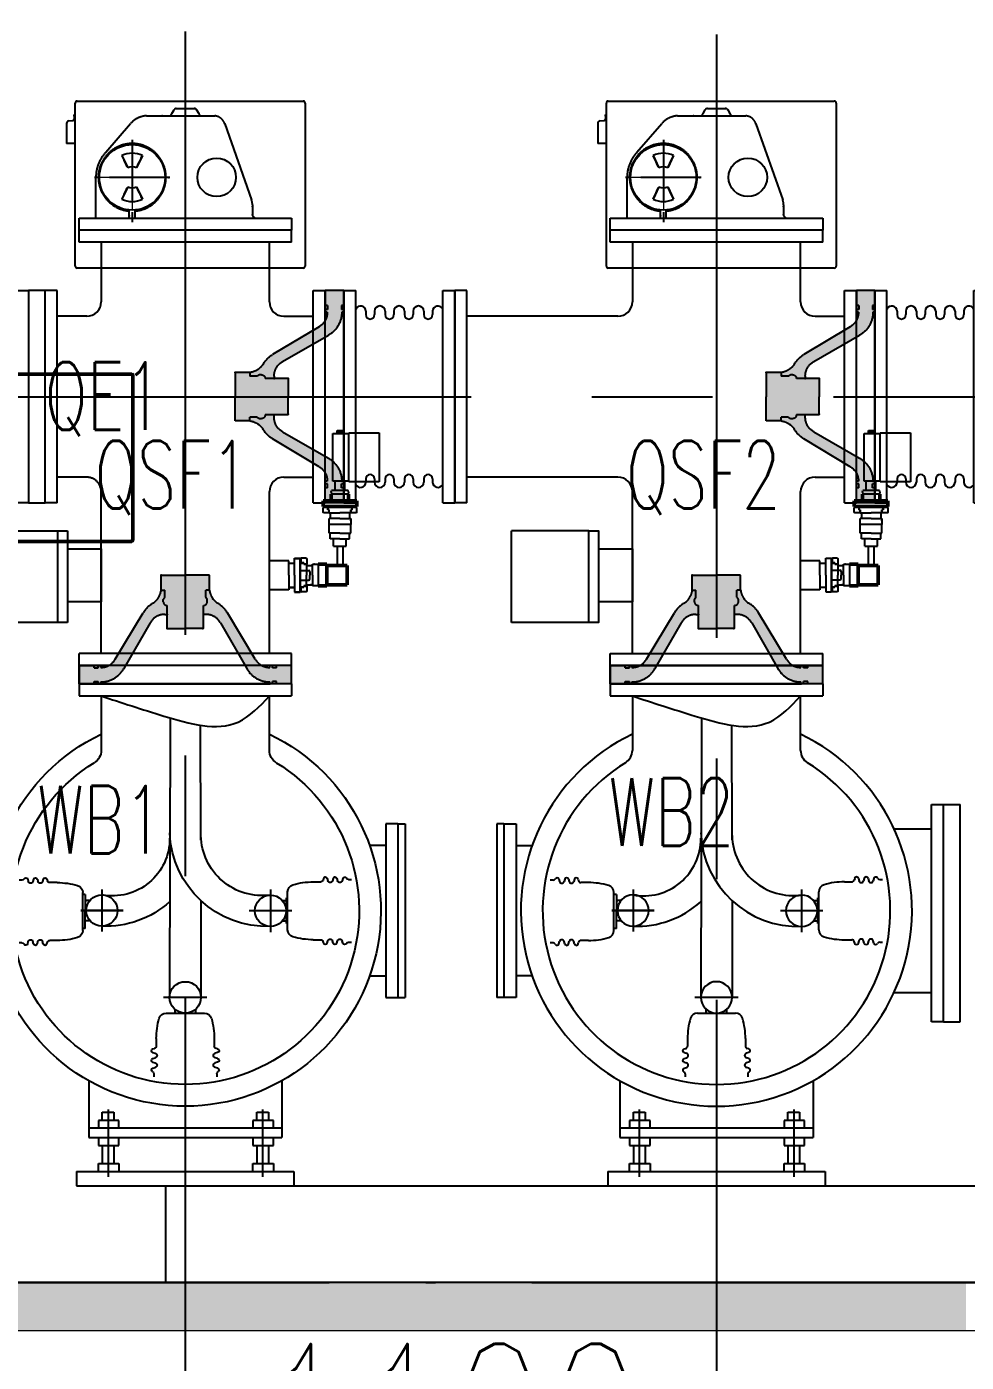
# Model space of a CAD drawing. Extents: x -61205 to 26665, y -81742 to 98141.
# Drawn here: x -38658 to -36712, y -17479 to -14712 of the extents above; entities that cross this region are included whole.
import ezdxf

# ---------------------------------------------------------------- set-up
doc = ezdxf.new("R2010")
doc.units = 0
doc.header["$LTSCALE"] = 1000
doc.header["$MEASUREMENT"] = 0
for name, pattern in [('CENTER', [2, 1.25, -0.25, 0.25, -0.25]), ('DOTE', [2.42, 2, -0.2, 0.02, -0.2]), ('F', [0.75, 0.5, -0.25]), ('G', [2, 1.25, -0.25, 0.25, -0.25])]:
    doc.linetypes.add(name, pattern=pattern)
doc.layers.get('0').update_dxf_attribs({"linetype": 'CONTINUOUS'})
doc.layers.get('DEFPOINTS').update_dxf_attribs({"linetype": 'CONTINUOUS'})
for name, color, linetype in [('01', 7, 'CONTINUOUS'), ('02', 1, 'CONTINUOUS'), ('04', 2, 'F'), ('05', 4, 'G'), ('08', 1, 'CONTINUOUS'), ('09', 3, 'CONTINUOUS'), ('11', 6, 'CONTINUOUS'), ('DOTE', 7, 'CENTER')]:
    doc.layers.add(name, color=color, linetype=linetype)
doc.layers.add('WALL', color=9, linetype='CONTINUOUS', lineweight=13)
doc.styles.add('intecad', font='geditxt.shx', dxfattribs={"width": 0.667, "bigfont": 'hzfs_1.shx'})
doc.dimstyles.new('INTE$0', dxfattribs={"dimscale": 100, "dimtxt": 3.5, "dimasz": 3, "dimexe": 2, "dimexo": 0, "dimgap": 1, "dimtad": 1, "dimdsep": 46, "dimtxsty": 'intecad', "dimcen": 0, "dimclrd": 7, "dimclre": 7, "dimclrt": 6, "dimadec": 0, "dimazin": 2, "dimtp": 0.1, "dimtm": 0.1, "dimtfac": 0.71, "dimtix": 1, "dimtmove": 0, "dimatfit": 3, "dimfxl": 1, "dimlwd": -1, "dimlwe": -1, "dimarcsym": 0})

# ---------------------------------------------------------------- blocks, each defined once
blk = doc.blocks.new('*D198')
at = {"layer": '08', "color": 7, "transparency": 16777216}
for p, q in [((-37229.8, -17206.9), (-37229.8, -18090.8)), ((-35195.8, -17206.9), (-35195.8, -18090.8)), ((-36929.8, -17890.8), (-35495.8, -17890.8))]:
    blk.add_line(p, q, dxfattribs=at)
for points in [[(-36929.8, -17840.8), (-36929.8, -17940.8), (-37229.8, -17890.8)], [(-35495.8, -17840.8), (-35495.8, -17940.8), (-35195.8, -17890.8)]]:
    blk.add_solid(points, dxfattribs=at)
at = {"layer": 'DEFPOINTS', "color": 0, "transparency": 16777216}
for p in [(-37229.8, -17206.9, 0), (-35195.8, -17206.9, 0), (-35195.8, -17890.8)]:
    blk.add_point(p, dxfattribs=at)
at = {"layer": '08', "color": 6, "transparency": 16777216, "insert": (-36212.8, -17615.8), "char_height": 350, "attachment_point": 5, "style": 'intecad'}
blk.add_mtext('2034', dxfattribs=at)
blk = doc.blocks.new('共箱母线不带表2')
blk.add_open_spline([(-174.2, -63), (-132.2, -76.8), (-42.9, -106.1), (96.7, -145.8), (154, -84.6), (174.2, -63)], degree=3, knots=[0, 0, 0, 0, 136.508271, 290.774183, 375.046101, 375.046101, 375.046101, 375.046101])
at = {"layer": '01'}
for p, q in [((220, 0), (-220, 0)), ((-220, 0), (-220, -38)), ((220, -38), (220, 0)), ((-220, -38), (-176.1, -38)), ((-220, -38), (-220, -63)), ((-176.1, -38), (176.1, -38)), ((-24.5, -38), (24.5, -38)), ((220, -38), (176.1, -38)), ((220, -38), (220, -63)), ((-220, -63), (0, -63)), ((-174.2, -63), (-174.2, -175.7)), ((0, -63), (220, -63)), ((174.2, -175.7), (174.2, -63)), ((-31.3, -108.5), (-32.5, -687.5)), ((32.4, -361.8), (31.5, -123.6)), ((445, -288), (470, -288)), ((445, -508), (445, -288)), ((470, -288), (505, -288)), ((470, -508), (470, -288)), ((505, -508), (505, -288)), ((-455, -328), (-455, -688)), ((-440, -328), (-455, -328)), ((-440, -328), (-415, -328)), ((-440, -328), (-440, -688)), ((-415, -328), (-415, -688)), ((367.6, -338), (445, -338)), ((440, -338), (445, -338)), ((-415, -373), (-381.8, -373)), ((-326.4, -442.6), (-325.1, -447.5)), ((-314.2, -442.6), (-315.5, -447.5)), ((-306.4, -442.6), (-305.1, -447.5)), ((-294.2, -442.6), (-295.5, -447.5)), ((-286.4, -442.6), (-285.6, -446)), ((286.2, -441.1), (285.3, -444.4)), ((293.9, -441.1), (295.2, -445.9)), ((306.2, -441.1), (304.8, -445.9)), ((313.9, -441.1), (315.2, -445.9)), ((326.2, -441.1), (324.8, -445.9)), ((-338.4, -444.7), (-344.2, -444.7)), ((-265.3, -449.7), (-280.7, -449.7)), ((-212.3, -549.2), (-212.3, -470.1)), ((212, -547.6), (212, -468.6)), ((265, -448.1), (280.4, -448.1)), ((338.1, -443.1), (343.9, -443.1)), ((-207.3, -474.7), (-212.3, -474.7)), ((-207.3, -474.7), (-207.3, -509.7)), ((-197.5, -486.6), (-205.2, -486.6)), ((32.3, -487.2), (32.5, -687.5)), ((201.2, -487.1), (208.9, -487.1)), ((208.9, -481.5), (208.9, -534.7)), ((-207.3, -544.7), (-207.3, -509.7)), ((445, -738), (445, -508)), ((470, -738), (470, -508)), ((505, -738), (505, -508)), ((-207.3, -544.7), (-212.3, -544.7)), ((-198.2, -528.6), (-205.2, -528.6)), ((201.2, -529.1), (208.9, -529.1)), ((-338.4, -574.7), (-344.2, -574.7)), ((-326.4, -576.7), (-325.1, -571.8)), ((-314.2, -576.7), (-315.5, -571.8)), ((-306.4, -576.7), (-305.1, -571.8)), ((-294.2, -576.7), (-295.5, -571.8)), ((-286.4, -576.7), (-285.6, -573.4)), ((-265.3, -569.7), (-280.7, -569.7)), ((265, -568.1), (280.4, -568.1)), ((286.2, -575.1), (285.3, -571.8)), ((293.9, -575.1), (295.2, -570.3)), ((306.2, -575.1), (304.8, -570.3)), ((313.9, -575.1), (315.2, -570.3)), ((326.2, -575.1), (324.8, -570.3)), ((338.1, -573.1), (343.9, -573.1)), ((-381.8, -643), (-415, -643)), ((-440, -688), (-455, -688)), ((-415, -688), (-440, -688)), ((445, -678), (367.6, -678)), ((445, -678), (440, -678)), ((-21, -720), (-21, -712.3)), ((21, -712.3), (21, -720)), ((-39.6, -720), (39.5, -720)), ((-26.7, -720), (-21, -720)), ((-21, -720), (21, -720)), ((21, -720), (26.6, -720)), ((470, -738), (445, -738)), ((470, -738), (505, -738)), ((-60, -773), (-60, -788.4)), ((60, -773), (60, -788.4)), ((-67.1, -794.1), (-63.7, -793.2)), ((-67.1, -801.9), (-62.2, -803.2)), ((67, -801.9), (62.1, -803.2)), ((67, -794.1), (63.7, -793.2)), ((-67.1, -814.1), (-62.2, -812.8)), ((-67.1, -821.9), (-62.2, -823.2)), ((67, -814.1), (62.1, -812.8)), ((67, -821.9), (62.1, -823.2)), ((-67.1, -834.1), (-62.2, -832.8)), ((-65, -846.1), (-65, -851.9)), ((67, -834.1), (62.1, -832.8)), ((65, -846.1), (65, -851.9)), ((-200, -860.2), (-200, -978)), ((200, -860.2), (200, -978)), ((-172.1, -942.7), (-172.1, -925.2)), ((-172.1, -925.2), (-147.9, -925.2)), ((-147.9, -925.2), (-147.9, -942.7)), ((147.9, -925.2), (172.1, -925.2)), ((147.9, -942.7), (147.9, -925.2)), ((172.1, -925.2), (172.1, -942.7)), ((-200, -958), (200, -958)), ((-180, -942.7), (-180, -958)), ((-137.6, -942.7), (-180, -942.7)), ((-137.6, -958), (-137.6, -942.7)), ((182.4, -942.7), (140, -942.7)), ((140, -942.7), (140, -958)), ((182.4, -958), (182.4, -942.7)), ((-200, -978), (200, -978)), ((-180, -978), (-180, -994.1)), ((-180, -994.1), (-137.6, -994.1)), ((-172.1, -994.1), (-172.1, -1031.7)), ((-147.9, -994.1), (-147.9, -1031.7)), ((-137.6, -994.1), (-137.6, -978)), ((140, -978), (140, -994.1)), ((140, -994.1), (182.4, -994.1)), ((147.9, -994.1), (147.9, -1031.7)), ((172.1, -994.1), (172.1, -1031.7)), ((182.4, -994.1), (182.4, -978)), ((-225, -1048), (-225, -1078)), ((-225, -1048), (225, -1048)), ((-180, -1048), (-180, -1031.7)), ((-180, -1031.7), (-137.6, -1031.7)), ((-137.6, -1031.7), (-137.6, -1048)), ((140, -1031.7), (182.4, -1031.7)), ((140, -1048), (140, -1031.7)), ((182.4, -1031.7), (182.4, -1048)), ((225, -1048), (225, -1078)), ((-225, -1078), (225, -1078))]:
    blk.add_line(p, q, dxfattribs=at)
for centre, radius, start, end in [((0, -508), 405, 115.4754, 64.5246), ((-204.2, -175.7), 30, 301.5734, 0), ((204.2, -175.7), 30, 180, 238.4266), ((0, -508), 360, 121.5734, 58.4266), ((-150.5, -359.1), 118.1, 259.1532, 0.5522), ((169.2, -339), 201.7, 182.213, 272.0599), ((159.3, -349.9), 126.8, 181.1602, 277.7774), ((-338.4, -439.7), 5, 270, 333.6122), ((-330.3, -443.7), 4, 15, 153.6122), ((-310.3, -443.7), 4, 15, 165), ((-290.3, -443.7), 4, 15, 165), ((290, -442.1), 4, 15, 165), ((310, -442.1), 4, 15, 165), ((330, -442.1), 4, 26.3878, 165), ((338.1, -438.1), 5, 206.3878, 270), ((-320.3, -446.2), 5, 195, 345), ((-300.3, -446.2), 5, 195, 345), ((-280.7, -444.7), 5, 195, 270), ((-265.3, -599.7), 150, 73.6514, 90), ((-227.3, -470.1), 15, 0, 73.6514), ((227, -468.6), 15, 106.3486, 180), ((265, -598.1), 150, 90, 106.3486), ((280.4, -443.1), 5, 270, 345), ((300, -444.6), 5, 195, 345), ((320, -444.6), 5, 195, 345), ((-172.7, -507.6), 32.5, 0, 180), ((-164.8, -343.2), 197.1, 267.6965, 312.1778), ((176.4, -508.1), 32.5, 0, 180), ((-172.7, -507.6), 32.5, 180, 0), ((176.4, -508.1), 32.5, 180, 0), ((-227.3, -549.2), 15, 286.3486, 0), ((227, -547.6), 15, 180, 253.6514), ((-338.4, -579.7), 5, 26.3878, 90), ((-330.3, -575.7), 4, 206.3878, 345), ((-320.3, -573.1), 5, 15, 165), ((-310.3, -575.7), 4, 195, 345), ((-300.3, -573.1), 5, 15, 165), ((-290.3, -575.7), 4, 195, 345), ((-280.7, -574.7), 5, 90, 165), ((-265.3, -419.7), 150, 270, 286.3486), ((265, -418.1), 150, 253.6514, 270), ((280.4, -573.1), 5, 15, 90), ((290, -574.1), 4, 195, 345), ((300, -571.6), 5, 15, 165), ((310, -574.1), 4, 195, 345), ((320, -571.6), 5, 15, 165), ((330, -574.1), 4, 195, 333.6122), ((338.1, -578.1), 5, 90, 153.6122), ((0, -687.5), 32.5, 0, 180), ((0, -687.5), 32.5, 180, 0), ((90, -773), 150, 163.6514, 180), ((-39.6, -735), 15, 90, 163.6514), ((39.5, -735), 15, 16.3486, 90), ((-90, -773), 150, 0, 16.3486), ((-66, -798), 4, 105, 255), ((-65, -788.4), 5, 285, 0), ((65, -788.4), 5, 180, 255), ((66, -798), 4, 285, 75), ((-66, -818), 4, 105, 255), ((-63.5, -808), 5, 285, 75), ((-63.5, -828), 5, 285, 75), ((63.4, -808), 5, 105, 255), ((63.4, -828), 5, 105, 255), ((66, -818), 4, 285, 75), ((-66, -838), 4, 105, 243.6122), ((-70, -846.1), 5, 0, 63.6122), ((70, -846.1), 5, 116.3878, 180), ((66, -838), 4, 296.3878, 75)]:
    blk.add_arc(centre, radius, start, end, dxfattribs=at)
blk.add_point((-205.2, -486.6), dxfattribs=at)
at = {"layer": '05', "ltscale": 100}
for p, q in [((-172.7, -463.8), (-172.7, -551.3)), ((176.4, -464), (176.4, -552.2)), ((-128.9, -507.6), (-216.5, -507.6)), ((-216.5, -507.6), (-128.9, -507.6)), ((220.5, -508.1), (132.4, -508.1)), ((44.9, -687.5), (-45, -687.5)), ((-160, -919.7), (-160, -1059.4)), ((160, -919.7), (160, -1059.4))]:
    blk.add_line(p, q, dxfattribs=at)
blk = doc.blocks.new('共箱母线不带表')
blk.add_spline([(174.2, 445), (44.2, 403.4), (-109.6, 390.9), (-174.2, 445)], degree=3)
at = {"layer": '01'}
for p, q in [((-220, 508), (220, 508)), ((-220, 470), (-220, 508)), ((220, 508), (220, 470)), ((-220, 470), (-220, 445)), ((-220, 470), (-176.1, 470)), ((0, 445), (-220, 445)), ((176.1, 470), (-176.1, 470)), ((-174.2, 332.3), (-174.2, 445)), ((24.5, 470), (-24.5, 470)), ((220, 445), (0, 445)), ((174.2, 445), (174.2, 332.3)), ((220, 470), (176.1, 470)), ((220, 470), (220, 445)), ((31.3, 399.5), (32.5, -179.5)), ((-32.4, 146.2), (-31.5, 384.4)), ((445, 220), (470, 220)), ((445, 0), (445, 220)), ((470, 220), (505, 220)), ((470, 0), (470, 220)), ((505, 0), (505, 220)), ((-455, 180), (-455, -180)), ((-440, 180), (-455, 180)), ((-440, 180), (-415, 180)), ((-440, 180), (-440, -180)), ((-415, 180), (-415, -180)), ((367.6, 170), (445, 170)), ((440, 170), (445, 170)), ((-415, 135), (-381.8, 135)), ((-338.1, 64.9), (-343.9, 64.9)), ((-326.2, 66.9), (-324.8, 62.1)), ((-313.9, 66.9), (-315.2, 62.1)), ((-306.2, 66.9), (-304.8, 62.1)), ((-293.9, 66.9), (-295.2, 62.1)), ((-286.2, 66.9), (-285.3, 63.6)), ((-265, 59.9), (-280.4, 59.9)), ((265.3, 58.3), (280.7, 58.3)), ((286.4, 65.4), (285.6, 62)), ((294.2, 65.4), (295.5, 60.5)), ((306.4, 65.4), (305.1, 60.5)), ((314.2, 65.4), (315.5, 60.5)), ((326.4, 65.4), (325.1, 60.5)), ((338.4, 63.3), (344.2, 63.3)), ((-212, -39.6), (-212, 39.4)), ((207.3, 33.3), (207.3, -1.7)), ((207.3, 33.3), (212.3, 33.3)), ((212.3, -41.2), (212.3, 37.9)), ((-208.9, 26.5), (-208.9, -26.7)), ((-201.2, 20.9), (-208.9, 20.9)), ((-32.3, 20.8), (-32.5, -179.5)), ((197.5, 21.4), (205.2, 21.4)), ((445, -230), (445, 0)), ((470, -230), (470, 0)), ((-201.2, -21.1), (-208.9, -21.1)), ((198.2, -20.6), (205.2, -20.6)), ((207.3, -36.7), (207.3, -1.7)), ((505, -230), (505, 0)), ((207.3, -36.7), (212.3, -36.7)), ((-338.1, -65.1), (-343.9, -65.1)), ((-326.2, -67.1), (-324.8, -62.3)), ((-313.9, -67.1), (-315.2, -62.3)), ((-306.2, -67.1), (-304.8, -62.3)), ((-293.9, -67.1), (-295.2, -62.3)), ((-286.2, -67.1), (-285.3, -63.8)), ((-265, -60.1), (-280.4, -60.1)), ((265.3, -61.7), (280.7, -61.7)), ((286.4, -68.7), (285.6, -65.4)), ((294.2, -68.7), (295.5, -63.8)), ((306.4, -68.7), (305.1, -63.8)), ((314.2, -68.7), (315.5, -63.8)), ((326.4, -68.7), (325.1, -63.8)), ((338.4, -66.7), (344.2, -66.7)), ((-381.8, -135), (-415, -135)), ((-440, -180), (-455, -180)), ((-415, -180), (-440, -180)), ((445, -170), (367.6, -170)), ((445, -170), (440, -170)), ((39.6, -212), (-39.5, -212)), ((-21, -212), (-26.6, -212)), ((-21, -204.3), (-21, -212)), ((21, -212), (-21, -212)), ((21, -212), (21, -204.3)), ((26.7, -212), (21, -212)), ((470, -230), (445, -230)), ((470, -230), (505, -230)), ((-60, -265), (-60, -280.4)), ((60, -265), (60, -280.4)), ((-67, -286.1), (-63.7, -285.2)), ((-67, -293.9), (-62.1, -295.2)), ((67.1, -293.9), (62.2, -295.2)), ((67.1, -286.1), (63.7, -285.2)), ((-67, -306.1), (-62.1, -304.8)), ((-67, -313.9), (-62.1, -315.2)), ((-67, -326.1), (-62.1, -324.8)), ((67.1, -306.1), (62.2, -304.8)), ((67.1, -313.9), (62.2, -315.2)), ((67.1, -326.1), (62.2, -324.8)), ((-200, -352.2), (-200, -470)), ((-65, -338.1), (-65, -343.9)), ((65, -338.1), (65, -343.9)), ((200, -352.2), (200, -470)), ((-182.4, -450), (-182.4, -434.7)), ((-182.4, -434.7), (-140, -434.7)), ((-172.1, -417.2), (-172.1, -434.7)), ((-147.9, -417.2), (-172.1, -417.2)), ((-147.9, -434.7), (-147.9, -417.2)), ((-140, -434.7), (-140, -450)), ((137.6, -434.7), (180, -434.7)), ((137.6, -450), (137.6, -434.7)), ((172.1, -417.2), (147.9, -417.2)), ((147.9, -417.2), (147.9, -434.7)), ((172.1, -434.7), (172.1, -417.2)), ((180, -434.7), (180, -450)), ((200, -450), (-200, -450)), ((200, -470), (-200, -470)), ((-182.4, -486.1), (-182.4, -470)), ((-140, -470), (-140, -486.1)), ((137.6, -486.1), (137.6, -470)), ((180, -470), (180, -486.1)), ((-140, -486.1), (-182.4, -486.1)), ((-172.1, -486.1), (-172.1, -523.7)), ((-147.9, -486.1), (-147.9, -523.7)), ((180, -486.1), (137.6, -486.1)), ((147.9, -486.1), (147.9, -523.7)), ((172.1, -486.1), (172.1, -523.7)), ((-182.4, -523.7), (-182.4, -540)), ((-140, -523.7), (-182.4, -523.7)), ((-140, -540), (-140, -523.7)), ((180, -523.7), (137.6, -523.7)), ((137.6, -523.7), (137.6, -540)), ((180, -540), (180, -523.7)), ((225, -540), (-225, -540)), ((-225, -540), (-225, -570)), ((225, -540), (225, -570)), ((225, -570), (-225, -570))]:
    blk.add_line(p, q, dxfattribs=at)
for centre, radius, start, end in [((0, 0), 405, 115.4754, 64.5246), ((-204.2, 332.3), 30, 301.5734, 0), ((204.2, 332.3), 30, 180, 238.4266), ((0, 0), 360, 121.5734, 58.4266), ((-169.2, 169), 201.7, 267.9401, 357.787), ((-159.3, 158.1), 126.8, 262.2226, 358.8398), ((150.5, 148.9), 118.1, 179.4478, 280.8468), ((-338.1, 69.9), 5, 270, 333.6122), ((-330, 65.9), 4, 15, 153.6122), ((-320, 63.4), 5, 195, 345), ((-310, 65.9), 4, 15, 165), ((-300, 63.4), 5, 195, 345), ((-290, 65.9), 4, 15, 165), ((-280.4, 64.9), 5, 195, 270), ((-265, -90.1), 150, 73.6514, 90), ((265.3, -91.7), 150, 90, 106.3486), ((280.7, 63.3), 5, 270, 345), ((290.3, 64.3), 4, 15, 165), ((300.3, 61.8), 5, 195, 345), ((310.3, 64.3), 4, 15, 165), ((320.3, 61.8), 5, 195, 345), ((330.3, 64.3), 4, 26.3878, 165), ((338.4, 68.3), 5, 206.3878, 270), ((-227, 39.4), 15, 0, 73.6514), ((-176.4, -0.1), 32.5, 0, 180), ((172.7, 0.4), 32.5, 0, 180), ((227.3, 37.9), 15, 106.3486, 180), ((164.8, 164.8), 197.1, 227.8222, 272.3035), ((172.7, 0.4), 32.5, 180, 0), ((-176.4, -0.1), 32.5, 180, 0), ((-265, 89.9), 150, 270, 286.3486), ((-227, -39.6), 15, 286.3486, 0), ((227.3, -41.2), 15, 180, 253.6514), ((-338.1, -70.1), 5, 26.3878, 90), ((-330, -66.1), 4, 206.3878, 345), ((-320, -63.6), 5, 15, 165), ((-310, -66.1), 4, 195, 345), ((-300, -63.6), 5, 15, 165), ((-290, -66.1), 4, 195, 345), ((-280.4, -65.1), 5, 90, 165), ((265.3, 88.3), 150, 253.6514, 270), ((280.7, -66.7), 5, 15, 90), ((290.3, -67.7), 4, 195, 345), ((300.3, -65.1), 5, 15, 165), ((310.3, -67.7), 4, 195, 345), ((320.3, -65.1), 5, 15, 165), ((330.3, -67.7), 4, 195, 333.6122), ((338.4, -71.7), 5, 90, 153.6122), ((0, -179.5), 32.5, 0, 180), ((0, -179.5), 32.5, 180, 0), ((-39.5, -227), 15, 90, 163.6514), ((39.6, -227), 15, 16.3486, 90), ((90, -265), 150, 163.6514, 180), ((-90, -265), 150, 0, 16.3486), ((-66, -290), 4, 105, 255), ((-65, -280.4), 5, 285, 0), ((-63.4, -300), 5, 285, 75), ((63.5, -300), 5, 105, 255), ((65, -280.4), 5, 180, 255), ((66, -290), 4, 285, 75), ((-66, -310), 4, 105, 255), ((-66, -330), 4, 105, 243.6122), ((-63.4, -320), 5, 285, 75), ((63.5, -320), 5, 105, 255), ((66, -310), 4, 285, 75), ((66, -330), 4, 296.3878, 75), ((-70, -338.1), 5, 0, 63.6122), ((70, -338.1), 5, 116.3878, 180)]:
    blk.add_arc(centre, radius, start, end, dxfattribs=at)
blk.add_point((205.2, 21.4), dxfattribs=at)
at = {"layer": '05', "ltscale": 100}
for p, q in [((-176.4, 44), (-176.4, -44.2)), ((172.7, 44.2), (172.7, -43.3)), ((216.5, 0.4), (128.9, 0.4)), ((128.9, 0.4), (216.5, 0.4)), ((-220.5, -0.1), (-132.4, -0.1)), ((-44.9, -179.5), (45, -179.5)), ((-160, -411.7), (-160, -551.4)), ((160, -411.7), (160, -551.4))]:
    blk.add_line(p, q, dxfattribs=at)
blk = doc.blocks.new('户内死盆')
at = {"layer": '04'}
blk.add_hatch(color=256, dxfattribs=at).paths.add_polyline_path([(167.4, -153.8, 0.134383), (147.3, -132.8), (51, -75, -0.26336), (34, -45), (38, -45), (38, -39.6), (33.2, -39.6), (33.2, -31), (38, -31), (38, 0), (0, 0), (0, -31), (4.8, -31), (4.8, -39.6), (0, -39.6), (0, -45), (4, -45, 0.268565), (31.6, -92.7), (126.4, -147.1, -0.268565), (144, -177.5), (144, -182.5), (162.6, -182.5), (162.6, -182.5), (162.6, -182.5), (115, -182.5), (115, -220), (115, -257.5), (144.2, -257.5), (144, -257.7), (144, -262.5, -0.268565), (126.4, -292.9), (31.6, -347.3, 0.268565), (4, -395), (0, -395), (0, -399.7), (0.7, -400.4), (4.8, -400.4), (4.8, -409), (0, -409), (0, -440), (38, -440), (38, -409), (33.2, -409), (33.2, -400.4), (38, -400.4), (38, -395), (34, -395, -0.26336), (51, -365), (147.3, -307.2, 0.134383), (167.4, -286.2, -0.202595), (194, -270), (194, -270), (225, -270), (225, -220), (225, -170.5), (224.5, -170), (194, -170), (194, -171.3), (192.4, -169.7, -0.191905)])
for p, q in [((0, -440), (0, 0)), ((0, 0), (38, 0)), ((38, 0), (38, -31)), ((0, -31), (4.8, -31)), ((0, -39.6), (4.8, -39.6)), ((0, -39.6), (0, -45)), ((0, -45), (4, -45)), ((4.8, -31), (4.8, -39.6)), ((33.2, -31), (33.2, -39.6)), ((33.2, -31), (38, -31)), ((33.2, -39.6), (38, -39.6)), ((34, -45), (38, -45)), ((38, -31), (38, -61.2)), ((38, -39.6), (38, -45)), ((51, -75), (147.3, -132.8)), ((126.4, -147.1), (31.6, -92.7)), ((115, -182.5), (162.6, -182.5)), ((115, -182.5), (115, -220)), ((144, -177.5), (144, -182.5)), ((162.6, -182), (162.6, -182.5)), ((162.6, -182.5), (162.6, -182.5)), ((170.1, -174.5), (174.8, -174.5)), ((179.7, -177.5), (194, -177.5)), ((194, -171.3), (192.4, -169.7)), ((194, -170), (225, -170)), ((194, -170), (194, -177.5)), ((225, -170.5), (224.5, -170)), ((225, -170), (225, -220)), ((115, -257.5), (115, -220)), ((225, -270), (225, -220)), ((115, -257.5), (162.6, -257.5)), ((144, -257.7), (144.2, -257.5)), ((144, -262.5), (144, -257.5)), ((162.6, -258), (162.6, -257.5)), ((170.1, -265.5), (174.8, -265.5)), ((179.7, -262.5), (194, -262.5)), ((194, -270), (194, -262.5)), ((194, -270), (225, -270)), ((126.4, -292.9), (31.6, -347.3)), ((51, -365), (147.3, -307.2)), ((38, -440), (38, -381.6)), ((0, -395), (4, -395)), ((0, -400.4), (0, -395)), ((0.7, -400.4), (0, -399.7)), ((0, -400.4), (4.8, -400.4)), ((0, -409), (4.8, -409)), ((4.8, -409), (4.8, -400.4)), ((33.2, -409), (33.2, -400.4)), ((33.2, -400.4), (38, -400.4)), ((33.2, -409), (38, -409)), ((34, -395), (38, -395)), ((38, -400.4), (38, -395)), ((0, -440), (38, -440))]:
    blk.add_line(p, q, dxfattribs=at)
for centre, radius, start, end in [((59, -45), 55, 180, 240.1317), ((69, -45), 35, 180, 239.0175), ((119, -180), 55, 28.4026, 59.0175), ((109, -177.5), 35, 0, 60.1317), ((199.8, -130.4), 40, 215.8477, 261.6591), ((170.1, -182), 7.5, 90, 180), ((174.8, -177.3), 2.8, 27.664, 90), ((179.7, -174.7), 2.8, 207.664, 270), ((109, -262.5), 35, 299.8683, 0), ((170.1, -258), 7.5, 180, 270), ((199.8, -309.6), 40, 98.3409, 144.1523), ((174.8, -262.7), 2.8, 270, 332.336), ((179.7, -265.3), 2.8, 90, 152.336), ((119, -260), 55, 300.9825, 331.5974), ((59, -395), 55, 119.8683, 180), ((69, -395), 35, 120.9825, 180)]:
    blk.add_arc(centre, radius, start, end, dxfattribs=at)
for p in [(0, -45), (0, -45), (115, -182.5), (144, -182.5), (194, -170)]:
    blk.add_point(p, dxfattribs=at)
at = {"layer": '04', "color": 0, "linetype": 'ByBlock'}
for p in [(225, -170), (225, -170), (115, -256), (176.1, -277.3), (22.4, -353.9), (0, -395)]:
    blk.add_point(p, dxfattribs=at)
blk = doc.blocks.new('接头845601209002')
at = {"layer": '01'}
blk.add_line((0, 22.5), (0, -22.5), dxfattribs=at)
at = {"layer": '01', "lineweight": 50, "ltscale": 0.5}
for p, q in [((0, 22.5), (18, 22.5)), ((18, 22.5), (18, -22.5)), ((60, 20), (18, 20)), ((60, -20), (60, 20)), ((0, -22.5), (18, -22.5)), ((60, -20), (18, -20))]:
    blk.add_line(p, q, dxfattribs=at)
blk = doc.blocks.new('845600910002接头')
at = {"layer": '01'}
for p, q in [((-22.5, 27), (-22.5, 45)), ((22.5, 45), (-22.5, 45)), ((22.5, 27), (22.5, 45)), ((0, 27), (-22.5, 27)), ((-20, 15), (-20, 27)), ((0, 15), (-20, 15)), ((-13, 0), (-13, 15)), ((-13, 0), (13, 0)), ((0, 27), (22.5, 27)), ((0, 15), (20, 15)), ((13, 0), (13, 15)), ((20, 15), (20, 27))]:
    blk.add_line(p, q, dxfattribs=at)
blk = doc.blocks.new('母线上方隔离开关气路')
at = {"color": 0, "linetype": 'ByBlock'}
for p in [(81, 142), (131, 142), (128.5, 113.4), (24, 25), (52.6, 22.5), (24, -25), (46.1, -20), (46.4, -20)]:
    blk.add_point(p, dxfattribs=at)
at = {"layer": '01'}
for p, q in [((91.5, 194.5), (91.5, 293.5)), ((91.5, 293.5), (124.5, 293.5)), ((100.6, 299.5), (111.4, 299.5)), ((100.6, 293.5), (100.6, 299.5)), ((103.3, 299.5), (103.3, 293.5)), ((106, 299.5), (106, 293.5)), ((108.7, 299.5), (108.7, 293.5)), ((111.4, 299.5), (111.4, 293.5)), ((124.5, 193.5), (124.5, 294.5)), ((124.5, 294.5), (187.5, 294.5)), ((187.5, 294.5), (187.5, 193.5)), ((124.5, 194.5), (91.5, 194.5)), ((96, 175), (96, 194.5)), ((116, 175), (116, 194.5)), ((88, 171.5), (88.9, 175)), ((88, 171.5), (88.9, 168)), ((124, 168), (88, 168)), ((123.1, 175), (88.9, 175)), ((124, 171.5), (123.1, 175)), ((124, 171.5), (123.1, 168)), ((187.5, 193.5), (124.5, 193.5)), ((72.1, 140.8), (71.1, 139.8)), ((71.1, 129.8), (71.1, 139.8)), ((81, 140.8), (72.1, 140.8)), ((80.8, 140.8), (80.8, 135)), ((81, 142), (131, 142)), ((81, 135), (81, 142)), ((131, 142), (131, 135)), ((131.1, 135), (131.1, 140.8)), ((140.1, 140.8), (131.1, 140.8)), ((141.1, 139.8), (140.1, 140.8)), ((141.1, 129.8), (141.1, 139.8)), ((72.1, 128.8), (71.1, 129.8)), ((83.5, 128.8), (72.1, 128.8)), ((83.5, 135), (80.8, 135)), ((83.2, 135), (83.2, 128.8)), ((83.5, 128.8), (83.5, 135)), ((83.5, 129), (106, 129)), ((106, 117), (83.5, 117)), ((83.5, 112.4), (83.5, 117)), ((83.5, 105), (83.5, 117)), ((86, 129), (86, 117)), ((128.5, 129), (106, 129)), ((106, 117), (128.5, 117)), ((126, 129), (126, 117)), ((131.1, 135), (128.5, 135)), ((128.5, 135), (128.5, 129)), ((128.5, 117), (128.5, 105)), ((128.6, 128.8), (128.6, 135)), ((140.1, 128.8), (128.6, 128.8)), ((141.1, 129.8), (140.1, 128.8)), ((128.5, 105), (83.5, 105)), ((100, 60), (100, 20)), ((112, 60), (112, 20)), ((12, 0), (12, 35)), ((12, 35), (24, 35)), ((24, 35), (24, 0)), ((26.2, 35.1), (25.2, 34.1)), ((25.2, 34.1), (25.2, 25.1)), ((36.2, 35.1), (26.2, 35.1)), ((36.2, 35.1), (37.2, 34.1)), ((37.2, 34.1), (37.2, 22.6)), ((0, 0), (0, 25)), ((0, 25), (12, 25)), ((0, 0), (0, -25)), ((24, 25), (31, 25)), ((24, -25), (24, 25)), ((31, 25.1), (25.2, 25.1)), ((31, 25.1), (31, 22.5)), ((37.2, 22.6), (31, 22.6)), ((31, 22.5), (37, 22.5)), ((37, 22.5), (37, 0)), ((37, 20), (49, 20)), ((37, -22.5), (37, 0)), ((49, 0), (49, 22.5)), ((49, 22.5), (61, 22.5)), ((49, 0), (49, -22.5)), ((61, 22.5), (61, -22.5)), ((0, -25), (12, -25)), ((12, 0), (12, -35)), ((24, 0), (24, -35)), ((31, -25), (24, -25)), ((25.2, -25), (25.2, -33.9)), ((25.2, -25.2), (31, -25.2)), ((31, -22.5), (31, -25.2)), ((37.2, -22.5), (31, -22.5)), ((31, -22.8), (37.2, -22.8)), ((37, -20), (49, -20)), ((37.2, -22.5), (37.2, -33.9)), ((53.6, -22.5), (49, -22.5)), ((61, -22.5), (49, -22.5)), ((12, -35), (24, -35)), ((25.2, -33.9), (26.2, -34.9)), ((36.2, -34.9), (26.2, -34.9)), ((37.2, -33.9), (36.2, -34.9))]:
    blk.add_line(p, q, dxfattribs=at)
at = {"layer": '01', "lineweight": 50, "ltscale": 0.5}
for p, q in [((88, 168), (88, 154)), ((124, 168), (124, 154)), ((106, 154), (71, 154)), ((71, 154), (71, 142)), ((106, 142), (71, 142)), ((106, 154), (141, 154)), ((106, 142), (141, 142)), ((141, 154), (141, 142))]:
    blk.add_line(p, q, dxfattribs=at)
at = {"layer": '02'}
for name, p in [('845600910002接头', (106, 60)), ('接头845601209002', (61, 0))]:
    blk.add_blockref(name, p, dxfattribs=at)
blk = doc.blocks.new('户内波纹管230')
at = {"layer": '01'}
for p, q in [((0, 0), (0, -440)), ((0, 0), (25, 0)), ((25, -440), (25, 0)), ((205, -440), (205, 0)), ((205, 0), (230, 0)), ((230, 0), (230, -440)), ((25, -38.4), (25, -36.7)), ((46, -43), (46, -50)), ((64, -43), (64, -50)), ((86, -43), (86, -50)), ((104, -43), (104, -50)), ((126, -43), (126, -50)), ((144, -43), (144, -50)), ((166, -43), (166, -50)), ((184, -43), (184, -50)), ((205, -38.4), (205, -36.7)), ((46, -390), (46, -397)), ((64, -390), (64, -397)), ((86, -390), (86, -397)), ((104, -390), (104, -397)), ((126, -390), (126, -397)), ((144, -390), (144, -397)), ((166, -390), (166, -397)), ((184, -390), (184, -397)), ((0, -440), (25, -440)), ((205, -440), (230, -440))]:
    blk.add_line(p, q, dxfattribs=at)
for centre, radius, start, end in [((35, -43), 11, 0, 155.38), ((55, -50), 9, 180, 0), ((75, -43), 11, 0, 180), ((95, -50), 9, 180, 0), ((115, -43), 11, 0, 180), ((135, -50), 9, 180, 0), ((155, -43), 11, 0, 180), ((175, -50), 9, 180, 0), ((195, -43), 11, 24.62, 180), ((55, -390), 9, 0, 180), ((95, -390), 9, 0, 180), ((135, -390), 9, 0, 180), ((175, -390), 9, 0, 180), ((35, -397), 11, 204.62, 0), ((75, -397), 11, 180, 0), ((115, -397), 11, 180, 0), ((155, -397), 11, 180, 0), ((195, -397), 11, 180, 335.38)]:
    blk.add_arc(centre, radius, start, end, dxfattribs=at)
blk = doc.blocks.new('户内双母低位隔离接地开关')
at = {"color": 0, "linetype": 'Continuous', "lineweight": 0}
for p, q in [((-1210, 2089.5), (-1212.5, 2089.5)), ((-1210, 2089.5), (-1210, 2092)), ((-1210, 2089.5), (-1210, 2087)), ((-1210, 2089.5), (-1207.5, 2089.5)), ((-110, 2089.5), (-112.5, 2089.5)), ((-110, 2089.5), (-110, 2092)), ((-110, 2089.5), (-110, 2087)), ((-110, 2089.5), (-107.5, 2089.5))]:
    blk.add_line(p, q, dxfattribs=at)
at = {"layer": '01'}
for p, q in [((-1328, 1905.5), (-1328, 2243.5)), ((-1324, 2247.5), (-856, 2247.5)), ((-852, 2243.5), (-852, 1905.5)), ((-228, 1905.5), (-228, 2243.5)), ((-224, 2247.5), (244, 2247.5)), ((248, 2243.5), (248, 1905.5)), ((-1330, 2219.5), (-1330, 2210.1)), ((-1330, 2219.5), (-1328, 2219.5)), ((-1330, 2219.5), (-1330, 2210.1)), ((-1330, 2216.5), (-1330, 2219)), ((-230, 2219.5), (-230, 2210.1)), ((-230, 2219.5), (-228, 2219.5)), ((-230, 2219.5), (-230, 2210.1)), ((-230, 2216.5), (-230, 2219)), ((-1346, 2201.4), (-1346, 2159.5)), ((-1341.4, 2206.3), (-1332.7, 2207.1)), ((-246, 2201.4), (-246, 2159.5)), ((-241.4, 2206.3), (-232.7, 2207.1)), ((-1328, 2159.5), (-1346, 2159.5)), ((-228, 2159.5), (-246, 2159.5)), ((-1231.1, 2134.8), (-1219.1, 2109)), ((-1188.9, 2134.8), (-1200.9, 2109)), ((-131.1, 2134.8), (-119.1, 2109)), ((-88.9, 2134.8), (-100.9, 2109)), ((-1219.1, 2070), (-1231.1, 2044.2)), ((-1200.9, 2070), (-1188.9, 2044.2)), ((-119.1, 2070), (-131.1, 2044.2)), ((-100.9, 2070), (-88.9, 2044.2)), ((-856, 1901.5), (-1324, 1901.5)), ((-1274.2, 1901.5), (-1274.2, 1831.7)), ((-925.8, 1831.7), (-925.8, 1901.5)), ((244, 1901.5), (-224, 1901.5)), ((-174.2, 1901.5), (-174.2, 1831.7)), ((174.2, 1831.7), (174.2, 1901.5)), ((-1450, 1855), (-1425, 1855)), ((-1390, 1855), (-1425, 1855)), ((-1425, 1855), (-1425, 1682)), ((-1365, 1855), (-1390, 1855)), ((-1390, 1682), (-1390, 1855)), ((-1365, 1682), (-1365, 1855)), ((-835, 1855), (-810, 1855)), ((-835, 1415), (-835, 1855)), ((-810, 1415), (-810, 1855)), ((-517, 1855), (-542, 1855)), ((-542, 1415), (-542, 1855)), ((-517, 1415), (-517, 1855)), ((265, 1415), (265, 1855)), ((265, 1855), (290, 1855)), ((290, 1415), (290, 1855)), ((-1304.2, 1801.7), (-1365, 1801.7)), ((-895.8, 1801.7), (-835, 1801.7)), ((-204.2, 1801.7), (-517, 1801.7)), ((204.2, 1801.7), (265, 1801.7)), ((-895.8, 1468.3), (-835, 1468.3)), ((-204.2, 1468.3), (-517, 1468.3)), ((204.2, 1468.3), (265, 1468.3)), ((-925.8, 1103), (-925.8, 1438.3)), ((-835, 1415), (-810, 1415)), ((-517, 1415), (-542, 1415)), ((-174.2, 1103), (-174.2, 1438.3)), ((174.2, 1103), (174.2, 1438.3)), ((265, 1415), (290, 1415)), ((-264.2, 1357.2, 0), (-424.2, 1357.2, 0)), ((-424.2, 1167.2, 0), (-424.2, 1357.2, 0)), ((-1364.2, 1167.2, 0), (-1364.2, 1335, 0)), ((-1344.2, 1335, 0), (-1344.2, 1167.2, 0)), ((-1274.2, 1103), (-1274.2, 1335)), ((-1344.2, 1320), (-1274.2, 1320)), ((-1274.2, 1320), (-1274.2, 1210)), ((-244.2, 1320), (-174.2, 1320)), ((-174.2, 1320), (-174.2, 1210)), ((-885.8, 1295), (-925.8, 1295)), ((-925.8, 1235), (-925.8, 1295)), ((-885.8, 1265.4), (-885.8, 1295)), ((-885.8, 1290), (-873.8, 1290)), ((-873.8, 1265), (-873.8, 1300)), ((-873.8, 1300), (-861.8, 1300)), ((-861.8, 1265), (-861.8, 1300)), ((-861.8, 1275), (-844.3, 1275)), ((174.2, 1235), (174.2, 1295)), ((214.2, 1295), (174.2, 1295)), ((214.2, 1265.4), (214.2, 1295)), ((214.2, 1290.4), (226.2, 1290.4)), ((226.2, 1265.4), (226.2, 1300.4)), ((226.2, 1300.4), (238.2, 1300.4)), ((238.2, 1265.4), (238.2, 1300.4)), ((238.2, 1275.4), (255.7, 1275.4)), ((-885.8, 1265.4), (-885.8, 1235)), ((-873.8, 1265), (-873.8, 1230)), ((-861.8, 1230), (-861.8, 1265)), ((-861.8, 1255), (-844.3, 1255)), ((-841.8, 1272.5), (-841.8, 1265)), ((-841.8, 1257.5), (-841.8, 1265)), ((214.2, 1265.4), (214.2, 1235)), ((226.2, 1265.4), (226.2, 1230.4)), ((238.2, 1230.4), (238.2, 1265.4)), ((238.2, 1255.4), (255.7, 1255.4)), ((258.2, 1272.9), (258.2, 1265.4)), ((258.2, 1257.9), (258.2, 1265.4)), ((-885.8, 1235), (-925.8, 1235)), ((-885.8, 1240), (-873.8, 1240)), ((-873.8, 1230), (-861.8, 1230)), ((214.2, 1235), (174.2, 1235)), ((214.2, 1240.4), (226.2, 1240.4)), ((226.2, 1230.4), (238.2, 1230.4)), ((-1274.2, 1210), (-1344.2, 1210)), ((-174.2, 1210), (-244.2, 1210)), ((-1364.2, 1167.2, 0), (-1524.2, 1167.2, 0)), ((-1344.2, 1167.2, 0), (-1364.2, 1167.2, 0)), ((-264.2, 1167.2, 0), (-424.2, 1167.2, 0)), ((-1320, 1078), (-1320, 1103)), ((-880, 1103), (-1320, 1103)), ((-880, 1078), (-880, 1103)), ((-220, 1103), (220, 1103)), ((-220, 1078), (-220, 1103)), ((220, 1078), (220, 1103)), ((-880, 1078), (-1320, 1078)), ((-220, 1078), (220, 1078))]:
    blk.add_line(p, q, dxfattribs=at)
at = {"layer": '01', "lineweight": 50}
for p, q in [((-1675.5, 1682), (-1247.5, 1682)), ((-1247.5, 1682), (-1212.5, 1682)), ((-1208.5, 1678), (-1208.5, 1339)), ((-1208.5, 1673), (-1208.5, 1339)), ((-1247.5, 1335), (-1675.5, 1335)), ((-1212.5, 1335), (-1247.5, 1335))]:
    blk.add_line(p, q, dxfattribs=at)
at = {"layer": '01', "flags": 128}
for points in [[(-1220.1, 2111.2), (-1221.8, 2114.7), (-1223.4, 2118.1), (-1224.9, 2121.4), (-1226.3, 2124.5), (-1227.6, 2127.3), (-1228.9, 2130.1), (-1230.1, 2132.5), (-1231.1, 2134.8)], [(-1199.9, 2111.2), (-1198.2, 2114.7), (-1196.6, 2118.1), (-1195.1, 2121.4), (-1193.7, 2124.5), (-1192.4, 2127.3), (-1191.1, 2130.1), (-1189.9, 2132.5), (-1188.9, 2134.8)], [(-120.1, 2111.2), (-121.8, 2114.7), (-123.4, 2118.1), (-124.9, 2121.4), (-126.3, 2124.5), (-127.6, 2127.3), (-128.9, 2130.1), (-130.1, 2132.5), (-131.1, 2134.8)], [(-99.9, 2111.2), (-98.2, 2114.7), (-96.6, 2118.1), (-95.1, 2121.4), (-93.7, 2124.5), (-92.4, 2127.3), (-91.1, 2130.1), (-89.9, 2132.5), (-88.9, 2134.8)], [(-1231.1, 2044.2), (-1230.1, 2046.5), (-1228.9, 2048.9), (-1227.6, 2051.7), (-1226.3, 2054.5), (-1224.9, 2057.6), (-1223.4, 2060.9), (-1221.8, 2064.3), (-1220.1, 2067.8)], [(-1188.9, 2044.2), (-1189.9, 2046.5), (-1191.1, 2048.9), (-1192.4, 2051.7), (-1193.7, 2054.5), (-1195.1, 2057.6), (-1196.6, 2060.9), (-1198.2, 2064.3), (-1199.9, 2067.8)], [(-131.1, 2044.2), (-130.1, 2046.5), (-128.9, 2048.9), (-127.6, 2051.7), (-126.3, 2054.5), (-124.9, 2057.6), (-123.4, 2060.9), (-121.8, 2064.3), (-120.1, 2067.8)], [(-88.9, 2044.2), (-89.9, 2046.5), (-91.1, 2048.9), (-92.4, 2051.7), (-93.7, 2054.5), (-95.1, 2057.6), (-96.6, 2060.9), (-98.2, 2064.3), (-99.9, 2067.8)]]:
    blk.add_lwpolyline(points, dxfattribs=at)
at = {"layer": '01', "elevation": 0}
blk.add_lwpolyline([(-264.2, 1357.2), (-244.2, 1357.2), (-244.2, 1167.2), (-264.2, 1167.2)], close=True, dxfattribs=at)
at = {"layer": '01'}
for centre, radius in [((-1210, 2089.5), 68), ((-110, 2089.5), 68), ((-1035, 2089.5), 40), ((65, 2089.5), 40)]:
    blk.add_circle(centre, radius, dxfattribs=at)
for centre, radius, start, end in [((-1324, 2243.5), 4, 90, 180), ((-856, 2243.5), 4, 0, 90), ((-224, 2243.5), 4, 90, 180), ((244, 2243.5), 4, 0, 90), ((-1341, 2201.4), 5, 95, 180), ((-1333, 2210.1), 3, 275, 0), ((-241, 2201.4), 5, 95, 180), ((-233, 2210.1), 3, 275, 0), ((-1210, 2089.5), 50, 65, 115), ((-110, 2089.5), 50, 65, 115), ((-1210, 2089.5), 21.5, 65, 115), ((-110, 2089.5), 21.5, 65, 115), ((-1210, 2089.5), 21.5, 245, 295), ((-110, 2089.5), 21.5, 245, 295), ((-1210, 2089.5), 50, 245, 295), ((-110, 2089.5), 50, 245, 295), ((-1324, 1905.5), 4, 180, 270), ((-856, 1905.5), 4, 270, 0), ((-224, 1905.5), 4, 180, 270), ((244, 1905.5), 4, 270, 0), ((-1304.2, 1831.7), 30, 270, 0), ((-895.8, 1831.7), 30, 180, 270), ((-204.2, 1831.7), 30, 270, 0), ((204.2, 1831.7), 30, 180, 270), ((-895.8, 1438.3), 30, 90, 180), ((-204.2, 1438.3), 30, 0, 90), ((204.2, 1438.3), 30, 90, 180), ((-844.3, 1272.5), 2.5, 0, 90), ((255.7, 1272.9), 2.5, 0, 90), ((-844.3, 1257.5), 2.5, 270, 0), ((255.7, 1257.9), 2.5, 270, 0)]:
    blk.add_arc(centre, radius, start, end, dxfattribs=at)
at = {"layer": '01', "lineweight": 50}
for centre, start, end in [((-1212.5, 1678), 0, 90), ((-1212.5, 1339), 270, 0)]:
    blk.add_arc(centre, 4, start, end, dxfattribs=at)
at = {"layer": '04'}
for p, q in [((-1180.6, 2217), (-1100, 2217)), ((-1127.8, 2221.5), (-1123.2, 2229.5)), ((-1118.9, 2232), (-1081.1, 2232)), ((-1100, 2217), (-1039, 2217)), ((-1076.8, 2229.5), (-1072.2, 2221.5)), ((-80.6, 2217), (0, 2217)), ((-27.8, 2221.5), (-23.2, 2229.5)), ((-18.9, 2232), (18.9, 2232)), ((0, 2217), (61, 2217)), ((23.2, 2229.5), (27.8, 2221.5)), ((-1264.6, 2141.4), (-1213.3, 2200.9)), ((-1018.3, 2200.5), (-962.8, 2043)), ((-164.6, 2141.4), (-113.3, 2200.9)), ((81.7, 2200.5), (137.2, 2043)), ((-1285, 2005), (-1285, 2090)), ((-185, 2005), (-185, 2090)), ((-961, 2032.7), (-961, 2012)), ((139, 2032.7), (139, 2012)), ((-1320, 1980), (-1320, 2005)), ((-1320, 2005), (-880, 2005)), ((-1216, 2005), (-1216, 2019.8)), ((-1204, 2005), (-1204, 2019.8)), ((-954, 2005), (-880, 2005)), ((-880, 2005), (-880, 1980)), ((-220, 2005), (220, 2005)), ((-220, 1980), (-220, 2005)), ((-116, 2005), (-116, 2019.8)), ((-104, 2005), (-104, 2019.8)), ((146, 2005), (220, 2005)), ((220, 2005), (220, 1980)), ((-880, 1980), (-1320, 1980)), ((-1320, 1955), (-1320, 1980)), ((-880, 1980), (-1320, 1980)), ((-880, 1955), (-880, 1980)), ((220, 1980), (-220, 1980)), ((220, 1980), (-220, 1980)), ((-220, 1955), (-220, 1980)), ((220, 1955), (220, 1980)), ((-880, 1955), (-1320, 1955)), ((-1274.2, 1955), (-1274.2, 1901.5)), ((-925.8, 1901.5), (-925.8, 1955)), ((220, 1955), (-220, 1955)), ((-174.2, 1955), (-174.2, 1901.5)), ((174.2, 1901.5), (174.2, 1955)), ((-1425, 1682), (-1425, 1415)), ((-1390, 1415), (-1390, 1682)), ((-1365, 1415), (-1365, 1682)), ((-1304.2, 1468.3), (-1365, 1468.3)), ((-1425, 1415), (-1450, 1415)), ((-1425, 1415), (-1390, 1415)), ((-1365, 1415), (-1390, 1415)), ((-1274.2, 1335), (-1274.2, 1438.3)), ((-1524.2, 1357.2, 0), (-1364.2, 1357.2, 0)), ((-1364.2, 1357.2, 0), (-1344.2, 1357.2, 0)), ((-1364.2, 1335, 0), (-1364.2, 1357.2, 0)), ((-1344.2, 1357.2, 0), (-1344.2, 1335, 0))]:
    blk.add_line(p, q, dxfattribs=at)
for centre, radius, start, end in [((-1177.8, 2170), 47.1, 93.4043, 139.072), ((-1135, 2224.1), 7.61, 291.8857, 340.3185), ((-1118.9, 2227), 5, 90, 150), ((-1081.1, 2227), 5, 30, 90), ((-1065, 2224.1), 7.61, 199.6815, 248.1143), ((-1041.1, 2193.1), 23.9, 17.9422, 84.9516), ((-77.8, 2170), 47.1, 93.4043, 139.072), ((-35, 2224.1), 7.61, 291.8857, 340.3185), ((-18.9, 2227), 5, 90, 150), ((18.9, 2227), 5, 30, 90), ((35, 2224.1), 7.61, 199.6815, 248.1143), ((58.9, 2193.1), 23.9, 17.9422, 84.9516), ((-1210, 2089.5), 70, 274.9171, 265.0829), ((-110, 2089.5), 70, 274.9171, 265.0829), ((-1210, 2090), 75, 136.7125, 180), ((-110, 2090), 75, 136.7125, 180), ((-991, 2032.7), 30, 0, 20), ((109, 2032.7), 30, 0, 20), ((-954, 2012), 7, 180, 270), ((146, 2012), 7, 180, 270), ((-1304.2, 1438.3), 30, 0, 90)]:
    blk.add_arc(centre, radius, start, end, dxfattribs=at)
for p in [(-1147.7, 2217), (-1081.1, 2232), (-1076.8, 2229.5), (-1072.2, 2221.5), (-47.7, 2217), (18.9, 2232), (23.2, 2229.5), (27.8, 2221.5), (-1018.3, 2200.5), (81.7, 2200.5), (-1210, 2089.5), (-1134.4, 2089.5), (-110, 2089.5), (-34.4, 2089.5), (-961, 2029.1), (-961, 2029.1), (139, 2029.1), (139, 2029.1), (-1216, 2010), (-961, 2012), (-957.7, 2006.1), (-116, 2010), (139, 2012), (142.3, 2006.1)]:
    blk.add_point(p, dxfattribs=at)
at = {"layer": '05', "ltscale": 0.1}
for p, q in [((-1210, 2167.2), (-1210, 1996.7)), ((-110, 2167.2), (-110, 1996.7)), ((-1131.7, 2089.5), (-1288.3, 2089.5)), ((-31.7, 2089.5), (-188.3, 2089.5))]:
    blk.add_line(p, q, dxfattribs=at)
at = {"layer": '05', "linetype": 'Continuous', "lineweight": 0}
for p, q in [((-1210, 2094.5), (-1210, 2157.5)), ((-110, 2094.5), (-110, 2157.5)), ((-1215, 2089.5), (-1278, 2089.5)), ((-1210, 2084.5), (-1210, 2021.5)), ((-1205, 2089.5), (-1142, 2089.5)), ((-115, 2089.5), (-178, 2089.5)), ((-110, 2084.5), (-110, 2021.5)), ((-105, 2089.5), (-42, 2089.5))]:
    blk.add_line(p, q, dxfattribs=at)
at = {"layer": 'DEFPOINTS', "color": 7, "linetype": 'ByBlock'}
for p in [(-1100, 2005), (0, 2005)]:
    blk.add_point(p, dxfattribs=at)
for p in [(-772, 1855), (328, 1855)]:
    blk.add_blockref('户内波纹管230', p)
at = {"layer": '02', "xscale": -1}
for name, p in [('户内死盆', (-772, 1855)), ('户内死盆', (328, 1855)), ('共箱母线不带表', (-1100, 570))]:
    blk.add_blockref(name, p, dxfattribs=at)
at = {"layer": '02'}
for name, p in [('母线上方隔离开关气路', (-885.8, 1265.4)), ('母线上方隔离开关气路', (214.2, 1265.4)), ('共箱母线不带表2', (0, 1078))]:
    blk.add_blockref(name, p, dxfattribs=at)
at = {"layer": '02', "rotation": 90}
for p in [(-1320, 1040), (-220, 1040)]:
    blk.add_blockref('户内死盆', p, dxfattribs=at)
blk = doc.blocks.new('*D199')
at = {"layer": '09', "color": 7, "transparency": 16777216}
for p, q in [((-38329.8, -17190.7), (-38329.8, -18092.3)), ((-41587.8, -17313.3), (-41587.8, -18092.3)), ((-38629.8, -17892.3), (-41287.8, -17892.3))]:
    blk.add_line(p, q, dxfattribs=at)
for points in [[(-41287.8, -17842.3), (-41287.8, -17942.3), (-41587.8, -17892.3)], [(-38629.8, -17842.3), (-38629.8, -17942.3), (-38329.8, -17892.3)]]:
    blk.add_solid(points, dxfattribs=at)
at = {"layer": 'DEFPOINTS', "color": 0, "transparency": 16777216}
for p in [(-38329.8, -17190.7, 0), (-41587.8, -17313.3, 0), (-41587.8, -17892.3)]:
    blk.add_point(p, dxfattribs=at)
at = {"layer": '09', "color": 6, "transparency": 16777216, "insert": (-39958.8, -17617.3), "char_height": 350, "attachment_point": 5, "style": 'intecad'}
blk.add_mtext('3258', dxfattribs=at)
blk = doc.blocks.new('*D200')
at = {"layer": '08', "color": 7, "transparency": 16777216}
for p, q in [((-38329.8, -17202.9), (-38329.8, -18090.8)), ((-37229.8, -17202.9), (-37229.8, -18090.8)), ((-38029.8, -17890.8), (-37529.8, -17890.8))]:
    blk.add_line(p, q, dxfattribs=at)
for points in [[(-38029.8, -17840.8), (-38029.8, -17940.8), (-38329.8, -17890.8)], [(-37529.8, -17840.8), (-37529.8, -17940.8), (-37229.8, -17890.8)]]:
    blk.add_solid(points, dxfattribs=at)
at = {"layer": 'DEFPOINTS', "color": 0, "transparency": 16777216}
for p in [(-38329.8, -17202.9, 0), (-37229.8, -17202.9, 0), (-37229.8, -17890.8)]:
    blk.add_point(p, dxfattribs=at)
at = {"layer": '08', "color": 6, "transparency": 16777216, "insert": (-37779.8, -17615.8), "char_height": 350, "attachment_point": 5, "style": 'intecad'}
blk.add_mtext('1100', dxfattribs=at)
blk = doc.blocks.new('*D205')
at = {"layer": '08', "color": 7, "transparency": 16777216}
for p, q in [((-35012.3, -14658.3), (-39370.7, -14658.3)), ((-39170.7, -17013.3), (-39170.7, -14958.3)), ((-38369.8, -17313.3), (-39370.7, -17313.3))]:
    blk.add_line(p, q, dxfattribs=at)
for points in [[(-39220.7, -14958.3), (-39120.7, -14958.3), (-39170.7, -14658.3)], [(-39220.7, -17013.3), (-39120.7, -17013.3), (-39170.7, -17313.3)]]:
    blk.add_solid(points, dxfattribs=at)
at = {"layer": 'DEFPOINTS', "color": 0, "transparency": 16777216}
for p in [(-39170.7, -14658.3), (-35012.3, -14658.3), (-38369.8, -17313.3)]:
    blk.add_point(p, dxfattribs=at)
at = {"layer": '08', "color": 6, "transparency": 16777216, "insert": (-39445.7, -15985.8), "char_height": 350, "attachment_point": 5, "rotation": 90, "style": 'intecad'}
blk.add_mtext('2655', dxfattribs=at)
blk = doc.blocks.new('*D206')
at = {"layer": '08', "color": 7, "transparency": 16777216}
for p, q in [((-35543.3, -14113.3), (-39942.7, -14113.3)), ((-39742.7, -17013.3), (-39742.7, -14413.3)), ((-38369.8, -17313.3), (-39942.7, -17313.3))]:
    blk.add_line(p, q, dxfattribs=at)
for points in [[(-39792.7, -14413.3), (-39692.7, -14413.3), (-39742.7, -14113.3)], [(-39792.7, -17013.3), (-39692.7, -17013.3), (-39742.7, -17313.3)]]:
    blk.add_solid(points, dxfattribs=at)
at = {"layer": 'DEFPOINTS', "color": 0, "transparency": 16777216}
for p in [(-39742.7, -14113.3), (-35543.3, -14113.3), (-38369.8, -17313.3)]:
    blk.add_point(p, dxfattribs=at)
at = {"layer": '08', "color": 6, "transparency": 16777216, "insert": (-40017.7, -15713.3), "char_height": 350, "attachment_point": 5, "rotation": 90, "style": 'intecad'}
blk.add_mtext('3200', dxfattribs=at)

msp = doc.modelspace()

# ---------------------------------------------------------------- hatches: boundary and pattern name
at = {"layer": '01'}
msp.add_hatch(color=256, dxfattribs=at).paths.add_polyline_path([(-36712.871, -17413.339), (-36712.871, -17313.339), (-41687.871, -17313.339), (-41687.871, -17413.339)])

# ---------------------------------------------------------------- linework, layer by layer
msp.add_lwpolyline([(-33535.809, -17113.339), (-33535.809, -17313.339), (-38369.809, -17313.339), (-38369.809, -17113.339)], close=True, dxfattribs=at)
at = {"layer": '05'}
for p, q in [((-38329.809, -14721.604, -0.006), (-38329.809, -17313.339, -0.006)), ((-37229.809, -14728.152, -0.006), (-37229.809, -17313.339, -0.006)), ((-38987.773, -15478.339), (-34590.16, -15478.339))]:
    msp.add_line(p, q, dxfattribs=at)
at = {"layer": 'DOTE', "linetype": 'DOTE'}
msp.add_line((-44871.916, -17313.339), (-30367.871, -17313.339), dxfattribs=at)
at = {"layer": 'WALL'}
for p, q in [((-41937.871, -17313.339), (-30367.871, -17313.339)), ((-41937.871, -17413.339), (-30367.871, -17413.339))]:
    msp.add_line(p, q, dxfattribs=at)

# ---------------------------------------------------------------- block references
at = {"layer": '01'}
msp.add_blockref('户内双母低位隔离接地开关', (-37229.809, -17113.339, -0.006), dxfattribs=at)

# ---------------------------------------------------------------- texts
at = {"layer": '11', "style": 'intecad', "width": 0.667}
for s, p in [('QE1', (-38620.991, -15547.052, -0.006)), ('QSF1', (-38517.165, -15709.932, -0.006)), ('QSF2', (-37417.165, -15709.932, -0.006)), ('WB2', (-37453.18, -16408.675)), ('WB1', (-38636.066, -16424.795))]:
    msp.add_text(s, height=140, dxfattribs=at).set_placement(p)

# ---------------------------------------------------------------- dimensions: what is measured, and where the dimension line sits
at = {"layer": '08'}
for base, p2, picture, middle in [((-39742.707, -14113.339), (-35543.309, -14113.339), '*D206', (-40017.707, -15713.339)), ((-39170.692, -14658.339), (-35012.281, -14658.339), '*D205', (-39445.692, -15985.839))]:
    dim = msp.add_linear_dim(base=base, p1=(-38369.809, -17313.339), p2=p2, angle=90, dimstyle='INTE$0', override={"dimtmove": 1}, dxfattribs=at)
    dim.commit()
    dim.dimension.update_dxf_attribs({"geometry": picture, "text_midpoint": middle})
for base, p1, p2, picture, middle in [((-37229.809, -17890.838), (-38329.809, -17202.939, -0.006), (-37229.809, -17202.939, -0.006), '*D200', (-37779.809, -17615.838)), ((-35195.809, -17890.818), (-37229.809, -17206.895, -0.006), (-35195.809, -17206.895, -0.006), '*D198', (-36212.809, -17615.818))]:
    dim = msp.add_linear_dim(base=base, p1=p1, p2=p2, dimstyle='INTE$0', override={"dimtmove": 1}, dxfattribs=at)
    dim.commit()
    dim.dimension.update_dxf_attribs({"geometry": picture, "text_midpoint": middle})
at = {"layer": '09'}
dim = msp.add_linear_dim(base=(-41587.809, -17892.275), p1=(-38329.809, -17190.659, -0.006), p2=(-41587.809, -17313.339, -0.006), dimstyle='INTE$0', dxfattribs=at)
dim.commit()
dim.dimension.update_dxf_attribs({"geometry": '*D199', "text_midpoint": (-39958.809, -17617.275)})

doc.saveas('drawing.dxf')
